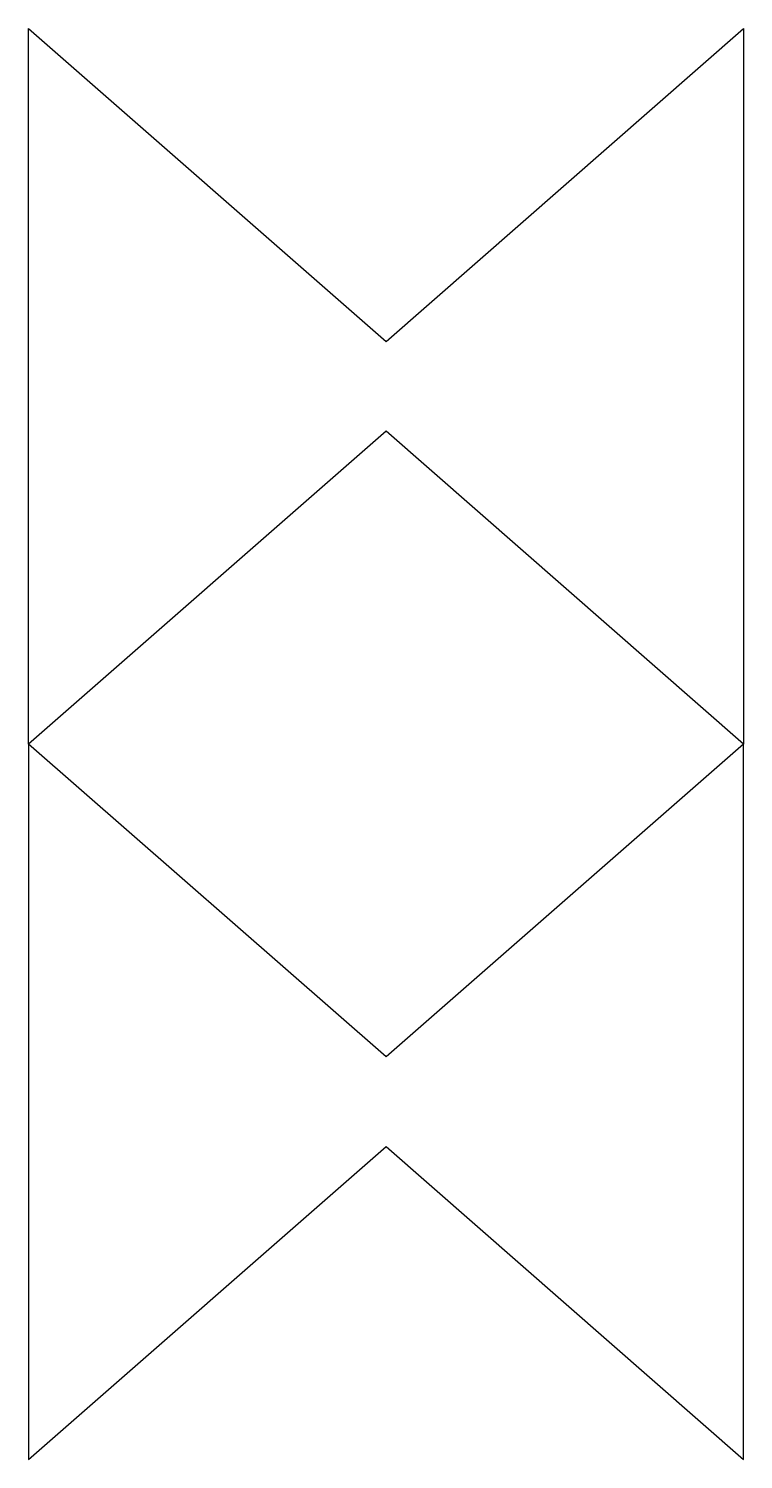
# Model space of a CAD drawing. Header units: millimetres. Extents: x 0 to 80, y 0 to 160.
import ezdxf

# ---------------------------------------------------------------- set-up
doc = ezdxf.new("R2010")
doc.units = ezdxf.units.MM

msp = doc.modelspace()

# ---------------------------------------------------------------- linework, layer by layer
for p, q in [((0, 160), (40, 125)), ((0, 80), (0, 160)), ((40, 125), (80, 160)), ((80, 160), (80, 80)), ((40, 115), (0, 80)), ((80, 80), (40, 115)), ((40, 45), (0, 80)), ((0, 80), (0, 0)), ((80, 80), (40, 45)), ((80, 0), (80, 80)), ((0, 0), (40, 35)), ((40, 35), (80, 0)), ((0, 0), (0, 0))]:
    msp.add_line(p, q)

doc.saveas('drawing.dxf')
